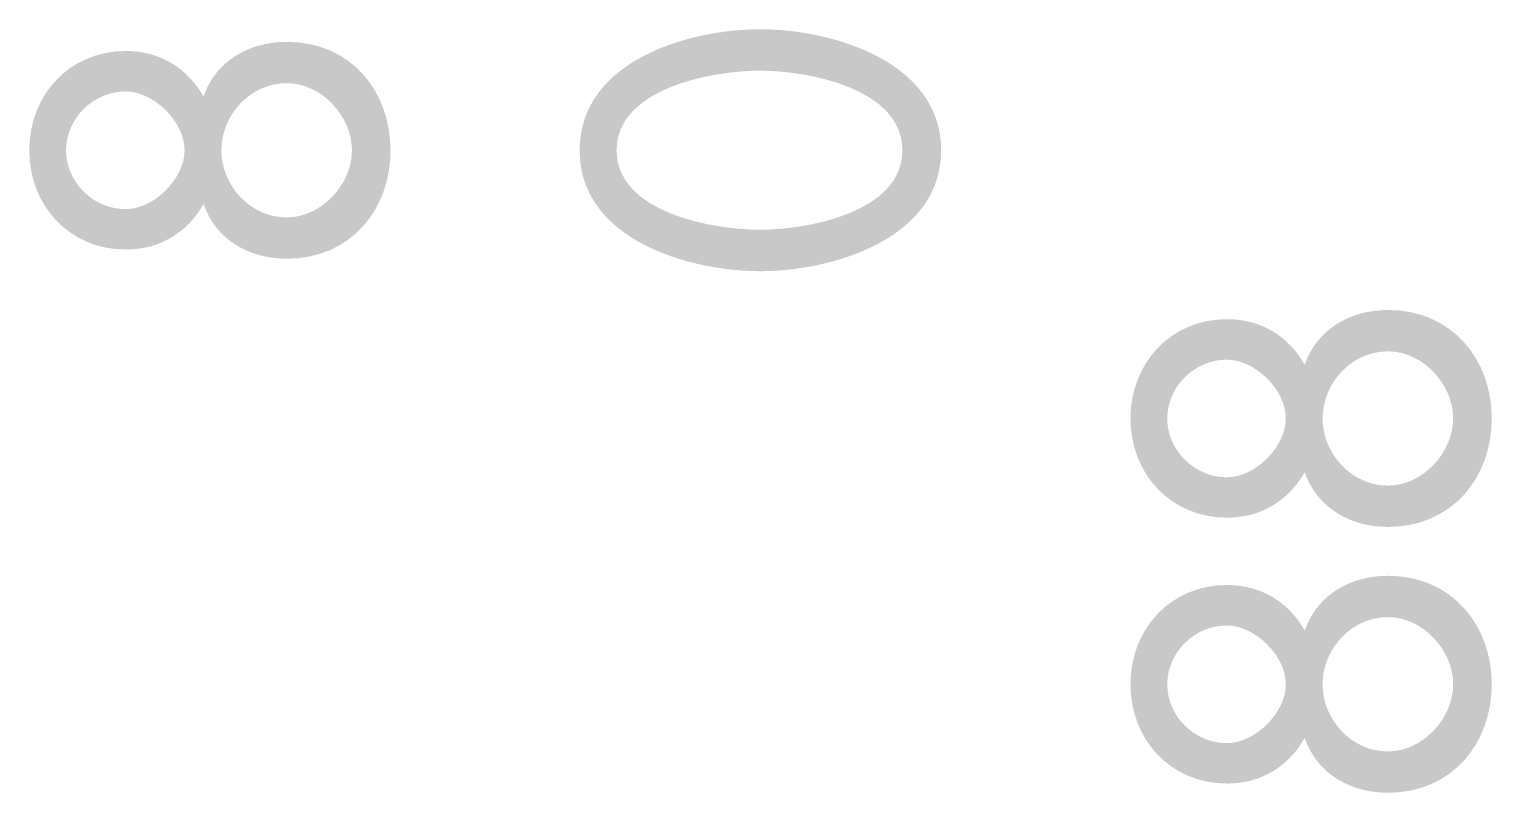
# Model space of a CAD drawing. Header units: inches. Extents: x -17664 to 660, y -8707 to 2166.
# Drawn here: x 187.46 to 196.44, y 146.54 to 151.22 of the extents above; entities that cross this region are included whole.
import ezdxf

# ---------------------------------------------------------------- set-up
doc = ezdxf.new("R2010")
doc.units = ezdxf.units.IN
doc.header["$MEASUREMENT"] = 0
doc.layers.add('Livello 1', color=7, linetype='Continuous')

msp = doc.modelspace()

# ---------------------------------------------------------------- hatches: boundary and pattern name
at = {"layer": 'Livello 1', "true_color": 0xffffff}
h = msp.add_hatch(color=7, dxfattribs=at)
h.dxf.hatch_style = 2
edge = h.paths.add_edge_path()
edge.add_spline(control_points=[(191.9504, 149.7368), (191.513, 149.7368), (190.8409, 149.929), (190.8409, 150.4787), (190.8409, 151.0293), (191.513, 151.2216), (191.9504, 151.2216), (192.3847, 151.2216), (193.0592, 151.0265), (193.0592, 150.4787), (193.0592, 149.9318), (192.3847, 149.7368), (191.9504, 149.7368)], knot_values=[0, 0, 0, 0, 0.352778, 0.352778, 0.352778, 0.705556, 0.705556, 0.705556, 1.058333, 1.058333, 1.058333, 1.411111, 1.411111, 1.411111, 1.411111], degree=3, periodic=0)
edge.add_line((191.9504, 149.7368), (191.9504, 149.7368))
edge = h.paths.add_edge_path()
edge.add_spline(control_points=[(191.9472, 149.9911), (192.2407, 149.9911), (192.8221, 150.0984), (192.8221, 150.4787), (192.8221, 150.8597), (192.2407, 150.9673), (191.9472, 150.9673), (191.6541, 150.9673), (191.067, 150.8597), (191.067, 150.4787), (191.067, 150.0984), (191.6541, 149.9911), (191.9472, 149.9911)], knot_values=[0, 0, 0, 0, 0.352778, 0.352778, 0.352778, 0.705556, 0.705556, 0.705556, 1.058333, 1.058333, 1.058333, 1.411111, 1.411111, 1.411111, 1.411111], degree=3, periodic=0)
edge.add_line((191.9472, 149.9911), (191.9472, 149.9911))
h = msp.add_hatch(color=7, dxfattribs=at)
h.dxf.hatch_style = 2
edge = h.paths.add_edge_path()
edge.add_spline(control_points=[(188.533, 150.1488), (188.4339, 149.9742), (188.2649, 149.8697), (188.0561, 149.8697), (187.7093, 149.8697), (187.4638, 150.1403), (187.4638, 150.4786), (187.4638, 150.8173), (187.7093, 151.0882), (188.0561, 151.0882), (188.2649, 151.0882), (188.4339, 150.9838), (188.533, 150.8088), (188.6089, 151.029), (188.8145, 151.1443), (189.0435, 151.1443), (189.4382, 151.1443), (189.6806, 150.8399), (189.6806, 150.4786), (189.6806, 150.1177), (189.4382, 149.8133), (189.0435, 149.8133), (188.8145, 149.8133), (188.6089, 149.929), (188.533, 150.1488)], knot_values=[0, 0, 0, 0, 0.352778, 0.352778, 0.352778, 0.705556, 0.705556, 0.705556, 1.058333, 1.058333, 1.058333, 1.411111, 1.411111, 1.411111, 1.763889, 1.763889, 1.763889, 2.116667, 2.116667, 2.116667, 2.469444, 2.469444, 2.469444, 2.822222, 2.822222, 2.822222, 2.822222], degree=3, periodic=0)
edge.add_line((188.533, 150.1488), (188.533, 150.1488))
edge = h.paths.add_edge_path()
edge.add_spline(control_points=[(189.0435, 150.0669), (189.2576, 150.0669), (189.4439, 150.2701), (189.4439, 150.4786), (189.4439, 150.6875), (189.2576, 150.8907), (189.0435, 150.8907), (188.8177, 150.8907), (188.6427, 150.6931), (188.6427, 150.4786), (188.6427, 150.2645), (188.8177, 150.0669), (189.0435, 150.0669)], knot_values=[0, 0, 0, 0, 0.352778, 0.352778, 0.352778, 0.705556, 0.705556, 0.705556, 1.058333, 1.058333, 1.058333, 1.411111, 1.411111, 1.411111, 1.411111], degree=3, periodic=0)
edge.add_line((189.0435, 150.0669), (189.0435, 150.0669))
edge = h.paths.add_edge_path()
edge.add_spline(control_points=[(188.0561, 150.1177), (188.225, 150.1177), (188.4169, 150.3012), (188.4169, 150.4786), (188.4169, 150.6564), (188.225, 150.8399), (188.0561, 150.8399), (187.8529, 150.8399), (187.6895, 150.6705), (187.6895, 150.4786), (187.6895, 150.2867), (187.8529, 150.1177), (188.0561, 150.1177)], knot_values=[0, 0, 0, 0, 0.352778, 0.352778, 0.352778, 0.705556, 0.705556, 0.705556, 1.058333, 1.058333, 1.058333, 1.411111, 1.411111, 1.411111, 1.411111], degree=3, periodic=0)
edge.add_line((188.0561, 150.1177), (188.0561, 150.1177))
h = msp.add_hatch(color=7, dxfattribs=at)
h.dxf.hatch_style = 2
edge = h.paths.add_edge_path()
edge.add_spline(control_points=[(195.2902, 148.5033), (195.1911, 148.3283), (195.0221, 148.2242), (194.8133, 148.2242), (194.4665, 148.2242), (194.221, 148.4944), (194.221, 148.8331), (194.221, 149.1718), (194.4665, 149.4423), (194.8133, 149.4423), (195.0221, 149.4423), (195.1911, 149.3383), (195.2902, 149.1629), (195.3661, 149.3831), (195.5717, 149.4988), (195.8007, 149.4988), (196.1955, 149.4988), (196.4378, 149.194), (196.4378, 148.8331), (196.4378, 148.4719), (196.1955, 148.1674), (195.8007, 148.1674), (195.5717, 148.1674), (195.3661, 148.2831), (195.2902, 148.5033)], knot_values=[0, 0, 0, 0, 0.352778, 0.352778, 0.352778, 0.705556, 0.705556, 0.705556, 1.058333, 1.058333, 1.058333, 1.411111, 1.411111, 1.411111, 1.763889, 1.763889, 1.763889, 2.116667, 2.116667, 2.116667, 2.469444, 2.469444, 2.469444, 2.822222, 2.822222, 2.822222, 2.822222], degree=3, periodic=0)
edge.add_line((195.2902, 148.5033), (195.2902, 148.5033))
edge = h.paths.add_edge_path()
edge.add_spline(control_points=[(195.8007, 148.4211), (196.0148, 148.4211), (196.2011, 148.6246), (196.2011, 148.8331), (196.2011, 149.0419), (196.0148, 149.2451), (195.8007, 149.2451), (195.5749, 149.2451), (195.3999, 149.0472), (195.3999, 148.8331), (195.3999, 148.619), (195.5749, 148.4211), (195.8007, 148.4211)], knot_values=[0, 0, 0, 0, 0.352778, 0.352778, 0.352778, 0.705556, 0.705556, 0.705556, 1.058333, 1.058333, 1.058333, 1.411111, 1.411111, 1.411111, 1.411111], degree=3, periodic=0)
edge.add_line((195.8007, 148.4211), (195.8007, 148.4211))
edge = h.paths.add_edge_path()
edge.add_spline(control_points=[(194.8133, 148.4719), (194.9822, 148.4719), (195.1742, 148.6553), (195.1742, 148.8331), (195.1742, 149.0109), (194.9822, 149.194), (194.8133, 149.194), (194.6101, 149.194), (194.4467, 149.025), (194.4467, 148.8331), (194.4467, 148.6412), (194.6101, 148.4719), (194.8133, 148.4719)], knot_values=[0, 0, 0, 0, 0.352778, 0.352778, 0.352778, 0.705556, 0.705556, 0.705556, 1.058333, 1.058333, 1.058333, 1.411111, 1.411111, 1.411111, 1.411111], degree=3, periodic=0)
edge.add_line((194.8133, 148.4719), (194.8133, 148.4719))
h = msp.add_hatch(color=7, dxfattribs=at)
h.dxf.hatch_style = 2
edge = h.paths.add_edge_path()
edge.add_spline(control_points=[(195.2902, 146.872), (195.1911, 146.697), (195.0221, 146.5926), (194.8133, 146.5926), (194.4665, 146.5926), (194.221, 146.8632), (194.221, 147.2018), (194.221, 147.5405), (194.4665, 147.8111), (194.8133, 147.8111), (195.0221, 147.8111), (195.1911, 147.707), (195.2902, 147.5317), (195.3661, 147.7518), (195.5717, 147.8675), (195.8007, 147.8675), (196.1955, 147.8675), (196.4378, 147.5627), (196.4378, 147.2018), (196.4378, 146.8406), (196.1955, 146.5361), (195.8007, 146.5361), (195.5717, 146.5361), (195.3661, 146.6518), (195.2902, 146.872)], knot_values=[0, 0, 0, 0, 0.352778, 0.352778, 0.352778, 0.705556, 0.705556, 0.705556, 1.058333, 1.058333, 1.058333, 1.411111, 1.411111, 1.411111, 1.763889, 1.763889, 1.763889, 2.116667, 2.116667, 2.116667, 2.469444, 2.469444, 2.469444, 2.822222, 2.822222, 2.822222, 2.822222], degree=3, periodic=0)
edge.add_line((195.2902, 146.872), (195.2902, 146.872))
edge = h.paths.add_edge_path()
edge.add_spline(control_points=[(195.8007, 146.7898), (196.0148, 146.7898), (196.2011, 146.9933), (196.2011, 147.2018), (196.2011, 147.4107), (196.0148, 147.6139), (195.8007, 147.6139), (195.5749, 147.6139), (195.3999, 147.4159), (195.3999, 147.2018), (195.3999, 146.9873), (195.5749, 146.7898), (195.8007, 146.7898)], knot_values=[0, 0, 0, 0, 0.352778, 0.352778, 0.352778, 0.705556, 0.705556, 0.705556, 1.058333, 1.058333, 1.058333, 1.411111, 1.411111, 1.411111, 1.411111], degree=3, periodic=0)
edge.add_line((195.8007, 146.7898), (195.8007, 146.7898))
edge = h.paths.add_edge_path()
edge.add_spline(control_points=[(194.8133, 146.8406), (194.9822, 146.8406), (195.1742, 147.024), (195.1742, 147.2018), (195.1742, 147.3796), (194.9822, 147.5627), (194.8133, 147.5627), (194.6101, 147.5627), (194.4467, 147.3937), (194.4467, 147.2018), (194.4467, 147.0099), (194.6101, 146.8406), (194.8133, 146.8406)], knot_values=[0, 0, 0, 0, 0.352778, 0.352778, 0.352778, 0.705556, 0.705556, 0.705556, 1.058333, 1.058333, 1.058333, 1.411111, 1.411111, 1.411111, 1.411111], degree=3, periodic=0)
edge.add_line((194.8133, 146.8406), (194.8133, 146.8406))

doc.saveas('drawing.dxf')
